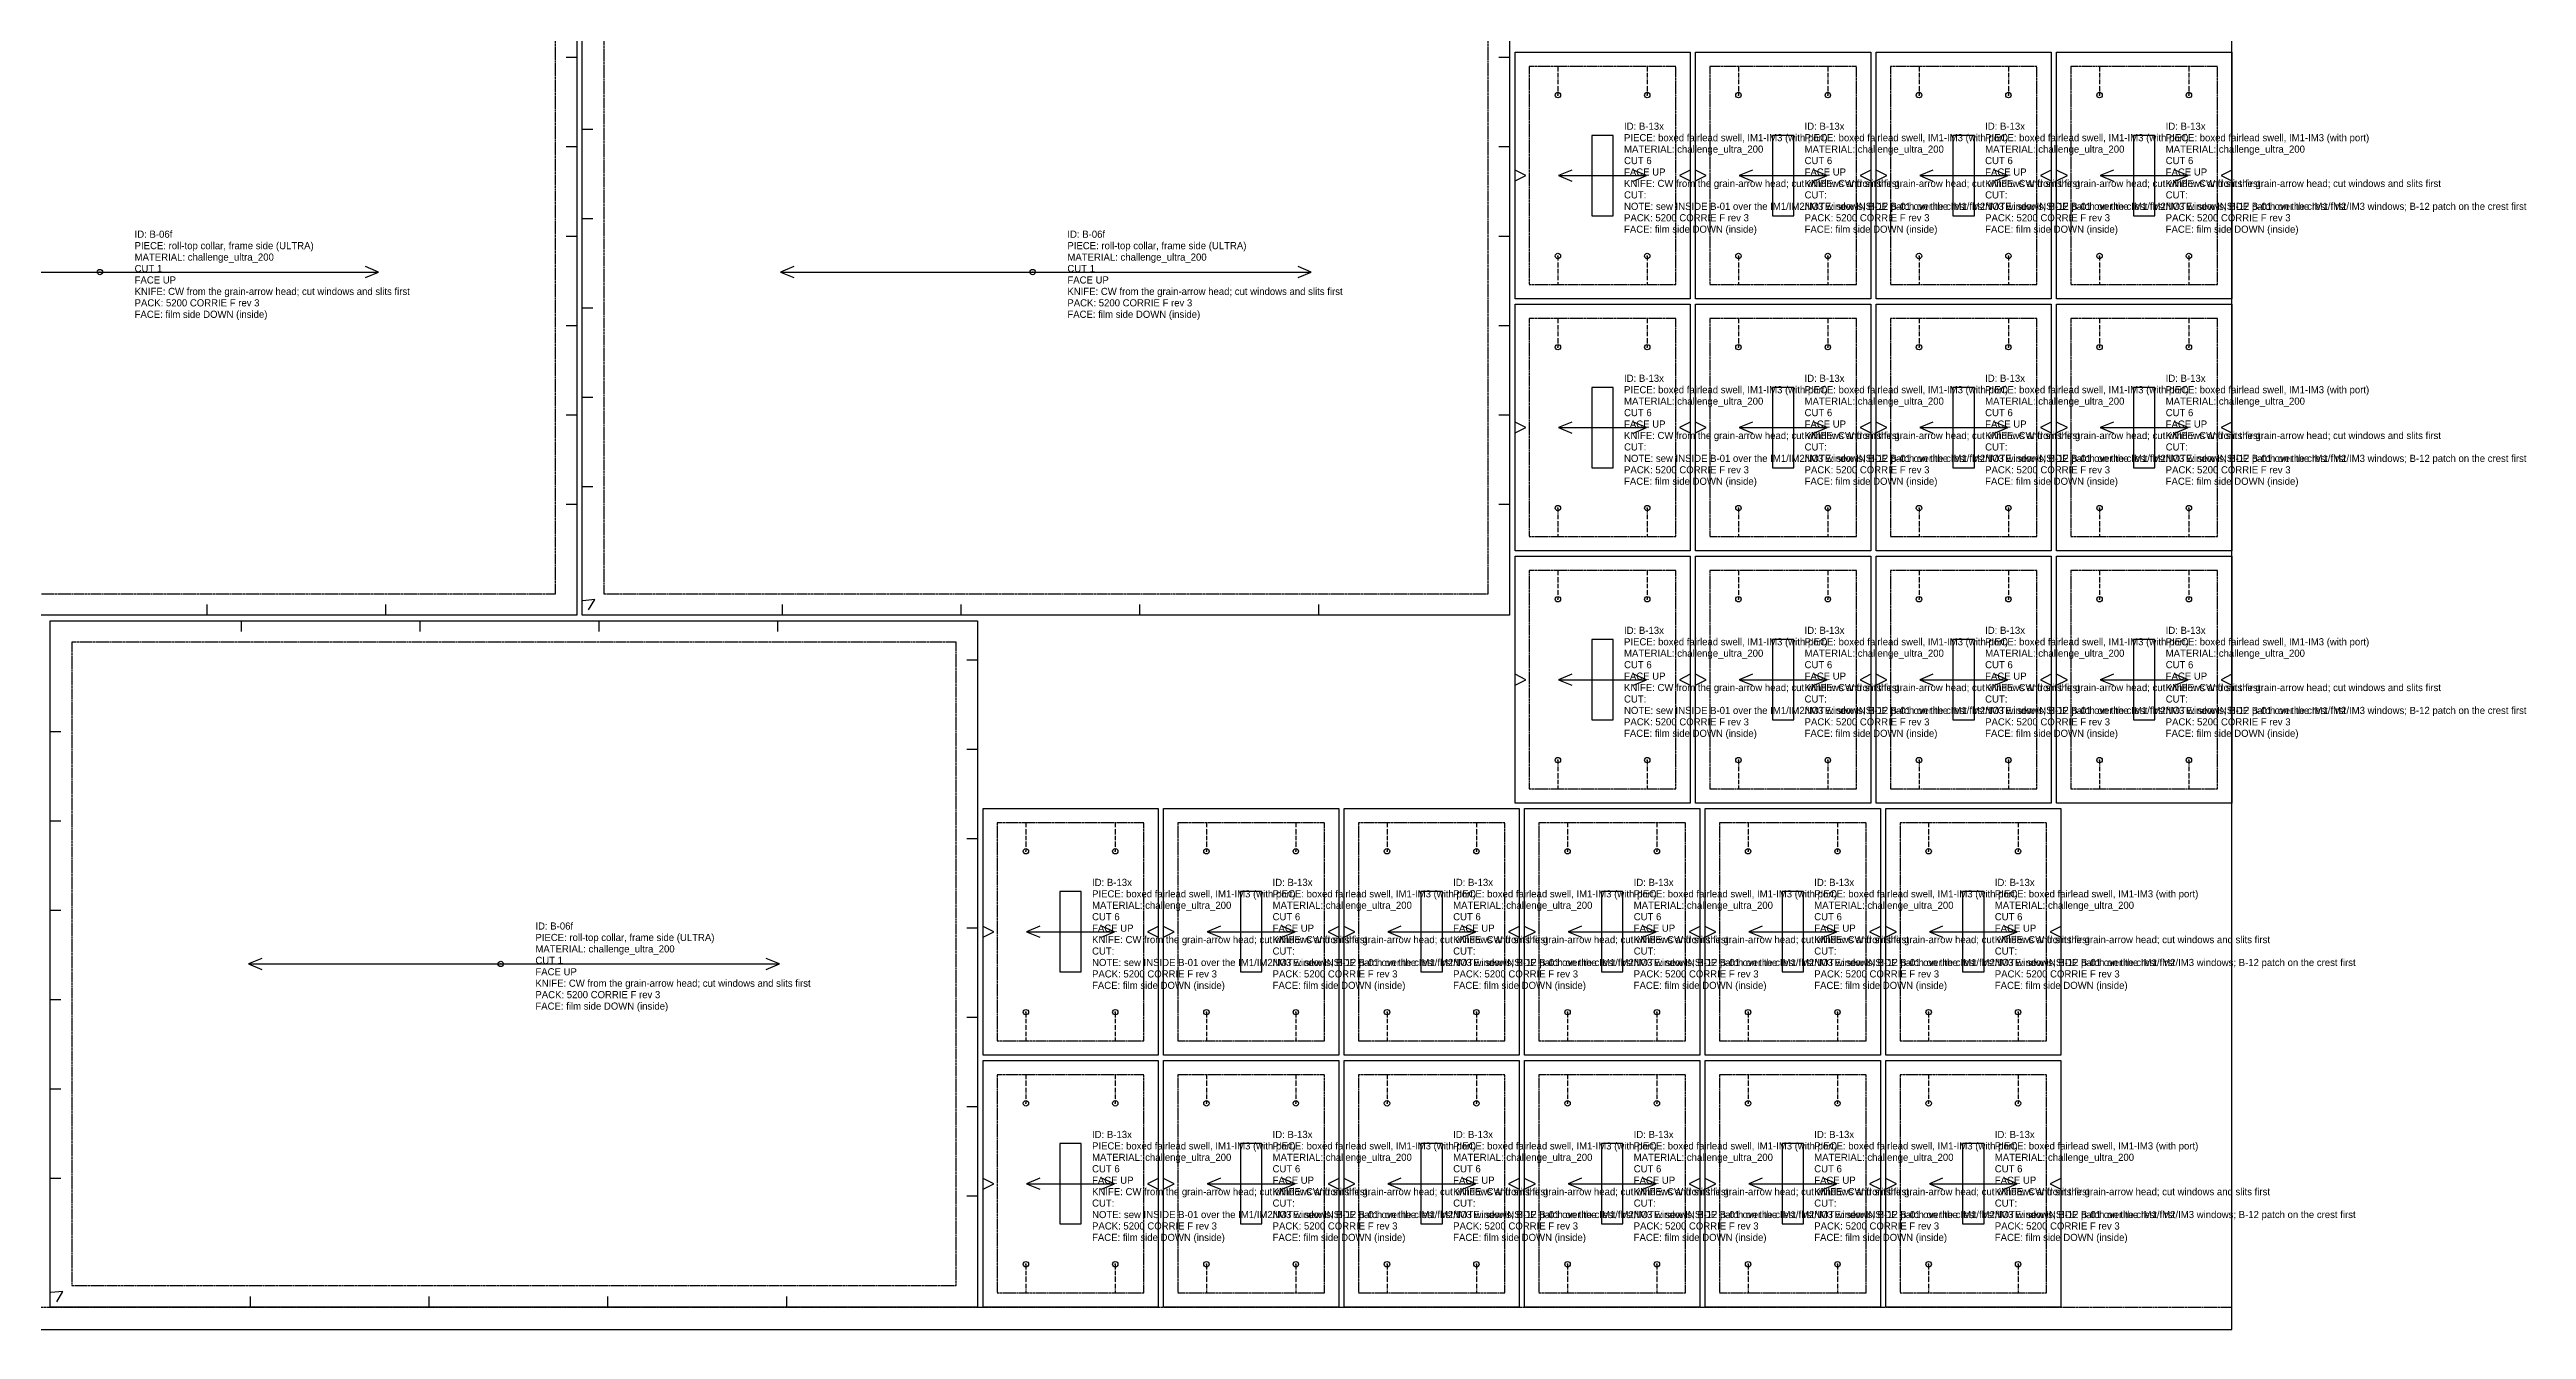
# Model space of a CAD drawing. Header units: millimetres. Extents: x 0 to 4891, y -22 to 1422.
# Drawn here: x 3505 to 4891, y 0 to 716 of the extents above; entities that cross this region are included whole.
import ezdxf

# ---------------------------------------------------------------- set-up
doc = ezdxf.new("R2010")
doc.units = ezdxf.units.MM
doc.linetypes.add('DASHDOT', pattern=[3.556, 2.54, -0.508, 0, -0.508])
doc.linetypes.add('DASHED', pattern=[1.524, 1.27, -0.254])
for name, color, linetype in [('CUT', 7, 'Continuous'), ('DRILL', 4, 'Continuous'), ('GRAIN', 5, 'Continuous'), ('INTERNAL', 6, 'Continuous'), ('NOTCH', 1, 'Continuous'), ('SEW', 3, 'Continuous'), ('TEXT', 2, 'Continuous')]:
    doc.layers.add(name, color=color, linetype=linetype)

msp = doc.modelspace()

# ---------------------------------------------------------------- linework, layer by layer
at = {"layer": 'CUT'}
for points in [[(3281.6, 783.5), (3800.4, 783.5), (3800.4, 399.5), (3281.6, 399.5)], [(3803.4, 783.5), (4322.2, 783.5), (4322.2, 399.5), (3803.4, 399.5)], [(4325.2, 714.5), (4423.2, 714.5), (4423.2, 576.5), (4325.2, 576.5)], [(4426.2, 714.5), (4524.2, 714.5), (4524.2, 576.5), (4426.2, 576.5)], [(4527.2, 714.5), (4625.2, 714.5), (4625.2, 576.5), (4527.2, 576.5)], [(4628.2, 714.5), (4726.2, 714.5), (4726.2, 576.5), (4628.2, 576.5)], [(4325.2, 573.5), (4423.2, 573.5), (4423.2, 435.5), (4325.2, 435.5)], [(4426.2, 573.5), (4524.2, 573.5), (4524.2, 435.5), (4426.2, 435.5)], [(4527.2, 573.5), (4625.2, 573.5), (4625.2, 435.5), (4527.2, 435.5)], [(4628.2, 573.5), (4726.2, 573.5), (4726.2, 435.5), (4628.2, 435.5)], [(4325.2, 432.5), (4423.2, 432.5), (4423.2, 294.5), (4325.2, 294.5)], [(4426.2, 432.5), (4524.2, 432.5), (4524.2, 294.5), (4426.2, 294.5)], [(4527.2, 432.5), (4625.2, 432.5), (4625.2, 294.5), (4527.2, 294.5)], [(4628.2, 432.5), (4726.2, 432.5), (4726.2, 294.5), (4628.2, 294.5)], [(3505.8, 396.5), (4024.6, 396.5), (4024.6, 12.5), (3505.8, 12.5)], [(4027.6, 291.5), (4125.6, 291.5), (4125.6, 153.5), (4027.6, 153.5)], [(4128.6, 291.5), (4226.6, 291.5), (4226.6, 153.5), (4128.6, 153.5)], [(4229.6, 291.5), (4327.6, 291.5), (4327.6, 153.5), (4229.6, 153.5)], [(4330.6, 291.5), (4428.6, 291.5), (4428.6, 153.5), (4330.6, 153.5)], [(4431.6, 291.5), (4529.6, 291.5), (4529.6, 153.5), (4431.6, 153.5)], [(4532.6, 291.5), (4630.6, 291.5), (4630.6, 153.5), (4532.6, 153.5)], [(4027.6, 150.5), (4125.6, 150.5), (4125.6, 12.5), (4027.6, 12.5)], [(4128.6, 150.5), (4226.6, 150.5), (4226.6, 12.5), (4128.6, 12.5)], [(4229.6, 150.5), (4327.6, 150.5), (4327.6, 12.5), (4229.6, 12.5)], [(4330.6, 150.5), (4428.6, 150.5), (4428.6, 12.5), (4330.6, 12.5)], [(4431.6, 150.5), (4529.6, 150.5), (4529.6, 12.5), (4431.6, 12.5)], [(4532.6, 150.5), (4630.6, 150.5), (4630.6, 12.5), (4532.6, 12.5)]]:
    msp.add_lwpolyline(points, close=True, dxfattribs=at)
at = {"layer": 'DRILL'}
for centre in [(4349.2, 690.5), (4399.2, 690.5), (4450.2, 690.5), (4500.2, 690.5), (4551.2, 690.5), (4601.2, 690.5), (4652.2, 690.5), (4702.2, 690.5), (4349.2, 600.5), (4399.2, 600.5), (4450.2, 600.5), (4500.2, 600.5), (4551.2, 600.5), (4601.2, 600.5), (4652.2, 600.5), (4702.2, 600.5), (3533.6, 591.5), (4055.4, 591.5), (4349.2, 549.5), (4399.2, 549.5), (4450.2, 549.5), (4500.2, 549.5), (4551.2, 549.5), (4601.2, 549.5), (4652.2, 549.5), (4702.2, 549.5), (4349.2, 459.5), (4399.2, 459.5), (4450.2, 459.5), (4500.2, 459.5), (4551.2, 459.5), (4601.2, 459.5), (4652.2, 459.5), (4702.2, 459.5), (4349.2, 408.5), (4399.2, 408.5), (4450.2, 408.5), (4500.2, 408.5), (4551.2, 408.5), (4601.2, 408.5), (4652.2, 408.5), (4702.2, 408.5), (4349.2, 318.5), (4399.2, 318.5), (4450.2, 318.5), (4500.2, 318.5), (4551.2, 318.5), (4601.2, 318.5), (4652.2, 318.5), (4702.2, 318.5), (4051.6, 267.5), (4101.6, 267.5), (4152.6, 267.5), (4202.6, 267.5), (4253.6, 267.5), (4303.6, 267.5), (4354.6, 267.5), (4404.6, 267.5), (4455.6, 267.5), (4505.6, 267.5), (4556.6, 267.5), (4606.6, 267.5), (3757.8, 204.5), (4051.6, 177.5), (4101.6, 177.5), (4152.6, 177.5), (4202.6, 177.5), (4253.6, 177.5), (4303.6, 177.5), (4354.6, 177.5), (4404.6, 177.5), (4455.6, 177.5), (4505.6, 177.5), (4556.6, 177.5), (4606.6, 177.5), (4051.6, 126.5), (4101.6, 126.5), (4152.6, 126.5), (4202.6, 126.5), (4253.6, 126.5), (4303.6, 126.5), (4354.6, 126.5), (4404.6, 126.5), (4455.6, 126.5), (4505.6, 126.5), (4556.6, 126.5), (4606.6, 126.5), (4051.6, 36.5), (4101.6, 36.5), (4152.6, 36.5), (4202.6, 36.5), (4253.6, 36.5), (4303.6, 36.5), (4354.6, 36.5), (4404.6, 36.5), (4455.6, 36.5), (4505.6, 36.5), (4556.6, 36.5), (4606.6, 36.5)]:
    msp.add_circle(centre, 1.5, dxfattribs=at)
for p in [(4349.2, 690.5), (4399.2, 690.5), (4450.2, 690.5), (4500.2, 690.5), (4551.2, 690.5), (4601.2, 690.5), (4652.2, 690.5), (4702.2, 690.5), (4349.2, 600.5), (4399.2, 600.5), (4450.2, 600.5), (4500.2, 600.5), (4551.2, 600.5), (4601.2, 600.5), (4652.2, 600.5), (4702.2, 600.5), (3533.6, 591.5), (4055.4, 591.5), (4349.2, 549.5), (4399.2, 549.5), (4450.2, 549.5), (4500.2, 549.5), (4551.2, 549.5), (4601.2, 549.5), (4652.2, 549.5), (4702.2, 549.5), (4349.2, 459.5), (4399.2, 459.5), (4450.2, 459.5), (4500.2, 459.5), (4551.2, 459.5), (4601.2, 459.5), (4652.2, 459.5), (4702.2, 459.5), (4349.2, 408.5), (4399.2, 408.5), (4450.2, 408.5), (4500.2, 408.5), (4551.2, 408.5), (4601.2, 408.5), (4652.2, 408.5), (4702.2, 408.5), (4349.2, 318.5), (4399.2, 318.5), (4450.2, 318.5), (4500.2, 318.5), (4551.2, 318.5), (4601.2, 318.5), (4652.2, 318.5), (4702.2, 318.5), (4051.6, 267.5), (4101.6, 267.5), (4152.6, 267.5), (4202.6, 267.5), (4253.6, 267.5), (4303.6, 267.5), (4354.6, 267.5), (4404.6, 267.5), (4455.6, 267.5), (4505.6, 267.5), (4556.6, 267.5), (4606.6, 267.5), (3757.8, 204.5), (4051.6, 177.5), (4101.6, 177.5), (4152.6, 177.5), (4202.6, 177.5), (4253.6, 177.5), (4303.6, 177.5), (4354.6, 177.5), (4404.6, 177.5), (4455.6, 177.5), (4505.6, 177.5), (4556.6, 177.5), (4606.6, 177.5), (4051.6, 126.5), (4101.6, 126.5), (4152.6, 126.5), (4202.6, 126.5), (4253.6, 126.5), (4303.6, 126.5), (4354.6, 126.5), (4404.6, 126.5), (4455.6, 126.5), (4505.6, 126.5), (4556.6, 126.5), (4606.6, 126.5), (4051.6, 36.5), (4101.6, 36.5), (4152.6, 36.5), (4202.6, 36.5), (4253.6, 36.5), (4303.6, 36.5), (4354.6, 36.5), (4404.6, 36.5), (4455.6, 36.5), (4505.6, 36.5), (4556.6, 36.5), (4606.6, 36.5)]:
    msp.add_point(p, dxfattribs=at)
at = {"layer": 'GRAIN'}
for points in [[(4357, 648.6), (4349.6, 645.5), (4357, 642.4)], [(4349.6, 645.5), (4398.8, 645.5)], [(4391.4, 642.4), (4398.8, 645.5), (4391.4, 648.6)], [(4458, 648.6), (4450.6, 645.5), (4458, 642.4)], [(4450.6, 645.5), (4499.8, 645.5)], [(4492.4, 642.4), (4499.8, 645.5), (4492.4, 648.6)], [(4559, 648.6), (4551.6, 645.5), (4559, 642.4)], [(4551.6, 645.5), (4600.8, 645.5)], [(4593.4, 642.4), (4600.8, 645.5), (4593.4, 648.6)], [(4660, 648.6), (4652.6, 645.5), (4660, 642.4)], [(4652.6, 645.5), (4701.8, 645.5)], [(4694.4, 642.4), (4701.8, 645.5), (4694.4, 648.6)], [(3392.6, 591.5), (3689.4, 591.5)], [(3682.1, 588.4), (3689.4, 591.5), (3682.1, 594.6)], [(3921.7, 594.6), (3914.4, 591.5), (3921.7, 588.4)], [(3914.4, 591.5), (4211.2, 591.5)], [(4203.9, 588.4), (4211.2, 591.5), (4203.9, 594.6)], [(4357, 507.6), (4349.6, 504.5), (4357, 501.4)], [(4349.6, 504.5), (4398.8, 504.5)], [(4391.4, 501.4), (4398.8, 504.5), (4391.4, 507.6)], [(4458, 507.6), (4450.6, 504.5), (4458, 501.4)], [(4450.6, 504.5), (4499.8, 504.5)], [(4492.4, 501.4), (4499.8, 504.5), (4492.4, 507.6)], [(4559, 507.6), (4551.6, 504.5), (4559, 501.4)], [(4551.6, 504.5), (4600.8, 504.5)], [(4593.4, 501.4), (4600.8, 504.5), (4593.4, 507.6)], [(4660, 507.6), (4652.6, 504.5), (4660, 501.4)], [(4652.6, 504.5), (4701.8, 504.5)], [(4694.4, 501.4), (4701.8, 504.5), (4694.4, 507.6)], [(4357, 366.6), (4349.6, 363.5), (4357, 360.4)], [(4349.6, 363.5), (4398.8, 363.5)], [(4391.4, 360.4), (4398.8, 363.5), (4391.4, 366.6)], [(4458, 366.6), (4450.6, 363.5), (4458, 360.4)], [(4450.6, 363.5), (4499.8, 363.5)], [(4492.4, 360.4), (4499.8, 363.5), (4492.4, 366.6)], [(4559, 366.6), (4551.6, 363.5), (4559, 360.4)], [(4551.6, 363.5), (4600.8, 363.5)], [(4593.4, 360.4), (4600.8, 363.5), (4593.4, 366.6)], [(4660, 366.6), (4652.6, 363.5), (4660, 360.4)], [(4652.6, 363.5), (4701.8, 363.5)], [(4694.4, 360.4), (4701.8, 363.5), (4694.4, 366.6)], [(4059.4, 225.6), (4052, 222.5), (4059.4, 219.4)], [(4052, 222.5), (4101.2, 222.5)], [(4093.8, 219.4), (4101.2, 222.5), (4093.8, 225.6)], [(4160.4, 225.6), (4153, 222.5), (4160.4, 219.4)], [(4153, 222.5), (4202.2, 222.5)], [(4194.8, 219.4), (4202.2, 222.5), (4194.8, 225.6)], [(4261.4, 225.6), (4254, 222.5), (4261.4, 219.4)], [(4254, 222.5), (4303.2, 222.5)], [(4295.8, 219.4), (4303.2, 222.5), (4295.8, 225.6)], [(4362.4, 225.6), (4355, 222.5), (4362.4, 219.4)], [(4355, 222.5), (4404.2, 222.5)], [(4396.8, 219.4), (4404.2, 222.5), (4396.8, 225.6)], [(4463.4, 225.6), (4456, 222.5), (4463.4, 219.4)], [(4456, 222.5), (4505.2, 222.5)], [(4497.8, 219.4), (4505.2, 222.5), (4497.8, 225.6)], [(4564.4, 225.6), (4557, 222.5), (4564.4, 219.4)], [(4557, 222.5), (4606.2, 222.5)], [(4598.8, 219.4), (4606.2, 222.5), (4598.8, 225.6)], [(3624.1, 207.6), (3616.8, 204.5), (3624.1, 201.4)], [(3616.8, 204.5), (3913.7, 204.5)], [(3906.3, 201.4), (3913.7, 204.5), (3906.3, 207.6)], [(4059.4, 84.6), (4052, 81.5), (4059.4, 78.4)], [(4093.8, 78.4), (4101.2, 81.5), (4093.8, 84.6)], [(4160.4, 84.6), (4153, 81.5), (4160.4, 78.4)], [(4194.8, 78.4), (4202.2, 81.5), (4194.8, 84.6)], [(4261.4, 84.6), (4254, 81.5), (4261.4, 78.4)], [(4295.8, 78.4), (4303.2, 81.5), (4295.8, 84.6)], [(4362.4, 84.6), (4355, 81.5), (4362.4, 78.4)], [(4396.8, 78.4), (4404.2, 81.5), (4396.8, 84.6)], [(4463.4, 84.6), (4456, 81.5), (4463.4, 78.4)], [(4497.8, 78.4), (4505.2, 81.5), (4497.8, 84.6)], [(4564.4, 84.6), (4557, 81.5), (4564.4, 78.4)], [(4598.8, 78.4), (4606.2, 81.5), (4598.8, 84.6)], [(4052, 81.5), (4101.2, 81.5)], [(4153, 81.5), (4202.2, 81.5)], [(4254, 81.5), (4303.2, 81.5)], [(4355, 81.5), (4404.2, 81.5)], [(4456, 81.5), (4505.2, 81.5)], [(4557, 81.5), (4606.2, 81.5)]]:
    msp.add_lwpolyline(points, dxfattribs=at)
at = {"layer": 'INTERNAL', "linetype": 'DASHDOT'}
for points in [[(4349.2, 706.5), (4349.2, 690.5)], [(4399.2, 706.5), (4399.2, 690.5)], [(4450.2, 706.5), (4450.2, 690.5)], [(4500.2, 706.5), (4500.2, 690.5)], [(4551.2, 706.5), (4551.2, 690.5)], [(4601.2, 706.5), (4601.2, 690.5)], [(4652.2, 706.5), (4652.2, 690.5)], [(4702.2, 706.5), (4702.2, 690.5)], [(4349.2, 600.5), (4349.2, 584.5)], [(4399.2, 600.5), (4399.2, 584.5)], [(4450.2, 600.5), (4450.2, 584.5)], [(4500.2, 600.5), (4500.2, 584.5)], [(4551.2, 600.5), (4551.2, 584.5)], [(4601.2, 600.5), (4601.2, 584.5)], [(4652.2, 600.5), (4652.2, 584.5)], [(4702.2, 600.5), (4702.2, 584.5)], [(4349.2, 565.5), (4349.2, 549.5)], [(4399.2, 565.5), (4399.2, 549.5)], [(4450.2, 565.5), (4450.2, 549.5)], [(4500.2, 565.5), (4500.2, 549.5)], [(4551.2, 565.5), (4551.2, 549.5)], [(4601.2, 565.5), (4601.2, 549.5)], [(4652.2, 565.5), (4652.2, 549.5)], [(4702.2, 565.5), (4702.2, 549.5)], [(4349.2, 459.5), (4349.2, 443.5)], [(4399.2, 459.5), (4399.2, 443.5)], [(4450.2, 459.5), (4450.2, 443.5)], [(4500.2, 459.5), (4500.2, 443.5)], [(4551.2, 459.5), (4551.2, 443.5)], [(4601.2, 459.5), (4601.2, 443.5)], [(4652.2, 459.5), (4652.2, 443.5)], [(4702.2, 459.5), (4702.2, 443.5)], [(4349.2, 424.5), (4349.2, 408.5)], [(4399.2, 424.5), (4399.2, 408.5)], [(4450.2, 424.5), (4450.2, 408.5)], [(4500.2, 424.5), (4500.2, 408.5)], [(4551.2, 424.5), (4551.2, 408.5)], [(4601.2, 424.5), (4601.2, 408.5)], [(4652.2, 424.5), (4652.2, 408.5)], [(4702.2, 424.5), (4702.2, 408.5)], [(4349.2, 318.5), (4349.2, 302.5)], [(4399.2, 318.5), (4399.2, 302.5)], [(4450.2, 318.5), (4450.2, 302.5)], [(4500.2, 318.5), (4500.2, 302.5)], [(4551.2, 318.5), (4551.2, 302.5)], [(4601.2, 318.5), (4601.2, 302.5)], [(4652.2, 318.5), (4652.2, 302.5)], [(4702.2, 318.5), (4702.2, 302.5)], [(4051.6, 283.5), (4051.6, 267.5)], [(4101.6, 283.5), (4101.6, 267.5)], [(4152.6, 283.5), (4152.6, 267.5)], [(4202.6, 283.5), (4202.6, 267.5)], [(4253.6, 283.5), (4253.6, 267.5)], [(4303.6, 283.5), (4303.6, 267.5)], [(4354.6, 283.5), (4354.6, 267.5)], [(4404.6, 283.5), (4404.6, 267.5)], [(4455.6, 283.5), (4455.6, 267.5)], [(4505.6, 283.5), (4505.6, 267.5)], [(4556.6, 283.5), (4556.6, 267.5)], [(4606.6, 283.5), (4606.6, 267.5)], [(4051.6, 177.5), (4051.6, 161.5)], [(4101.6, 177.5), (4101.6, 161.5)], [(4152.6, 177.5), (4152.6, 161.5)], [(4202.6, 177.5), (4202.6, 161.5)], [(4253.6, 177.5), (4253.6, 161.5)], [(4303.6, 177.5), (4303.6, 161.5)], [(4354.6, 177.5), (4354.6, 161.5)], [(4404.6, 177.5), (4404.6, 161.5)], [(4455.6, 177.5), (4455.6, 161.5)], [(4505.6, 177.5), (4505.6, 161.5)], [(4556.6, 177.5), (4556.6, 161.5)], [(4606.6, 177.5), (4606.6, 161.5)], [(4051.6, 142.5), (4051.6, 126.5)], [(4101.6, 142.5), (4101.6, 126.5)], [(4152.6, 142.5), (4152.6, 126.5)], [(4202.6, 142.5), (4202.6, 126.5)], [(4253.6, 142.5), (4253.6, 126.5)], [(4303.6, 142.5), (4303.6, 126.5)], [(4354.6, 142.5), (4354.6, 126.5)], [(4404.6, 142.5), (4404.6, 126.5)], [(4455.6, 142.5), (4455.6, 126.5)], [(4505.6, 142.5), (4505.6, 126.5)], [(4556.6, 142.5), (4556.6, 126.5)], [(4606.6, 142.5), (4606.6, 126.5)], [(4051.6, 36.5), (4051.6, 20.5)], [(4101.6, 36.5), (4101.6, 20.5)], [(4152.6, 36.5), (4152.6, 20.5)], [(4202.6, 36.5), (4202.6, 20.5)], [(4253.6, 36.5), (4253.6, 20.5)], [(4303.6, 36.5), (4303.6, 20.5)], [(4354.6, 36.5), (4354.6, 20.5)], [(4404.6, 36.5), (4404.6, 20.5)], [(4455.6, 36.5), (4455.6, 20.5)], [(4505.6, 36.5), (4505.6, 20.5)], [(4556.6, 36.5), (4556.6, 20.5)], [(4606.6, 36.5), (4606.6, 20.5)]]:
    msp.add_lwpolyline(points, dxfattribs=at)
at = {"layer": 'INTERNAL', "linetype": 'CONTINUOUS'}
for points in [[(4368.2, 668), (4368.2, 623), (4380.2, 623), (4380.2, 668)], [(4469.2, 668), (4469.2, 623), (4481.2, 623), (4481.2, 668)], [(4570.2, 668), (4570.2, 623), (4582.2, 623), (4582.2, 668)], [(4671.2, 668), (4671.2, 623), (4683.2, 623), (4683.2, 668)], [(4368.2, 527), (4368.2, 482), (4380.2, 482), (4380.2, 527)], [(4469.2, 527), (4469.2, 482), (4481.2, 482), (4481.2, 527)], [(4570.2, 527), (4570.2, 482), (4582.2, 482), (4582.2, 527)], [(4671.2, 527), (4671.2, 482), (4683.2, 482), (4683.2, 527)], [(4368.2, 386), (4368.2, 341), (4380.2, 341), (4380.2, 386)], [(4469.2, 386), (4469.2, 341), (4481.2, 341), (4481.2, 386)], [(4570.2, 386), (4570.2, 341), (4582.2, 341), (4582.2, 386)], [(4671.2, 386), (4671.2, 341), (4683.2, 341), (4683.2, 386)], [(4070.6, 245), (4070.6, 200), (4082.6, 200), (4082.6, 245)], [(4171.6, 245), (4171.6, 200), (4183.6, 200), (4183.6, 245)], [(4272.6, 245), (4272.6, 200), (4284.6, 200), (4284.6, 245)], [(4373.6, 245), (4373.6, 200), (4385.6, 200), (4385.6, 245)], [(4474.6, 245), (4474.6, 200), (4486.6, 200), (4486.6, 245)], [(4575.6, 245), (4575.6, 200), (4587.6, 200), (4587.6, 245)], [(4070.6, 104), (4070.6, 59), (4082.6, 59), (4082.6, 104)], [(4171.6, 104), (4171.6, 59), (4183.6, 59), (4183.6, 104)], [(4272.6, 104), (4272.6, 59), (4284.6, 59), (4284.6, 104)], [(4373.6, 104), (4373.6, 59), (4385.6, 59), (4385.6, 104)], [(4474.6, 104), (4474.6, 59), (4486.6, 59), (4486.6, 104)], [(4575.6, 104), (4575.6, 59), (4587.6, 59), (4587.6, 104)]]:
    msp.add_lwpolyline(points, close=True, dxfattribs=at)
at = {"layer": 'NOTCH'}
for points in [[(3800.4, 711.5), (3794.4, 711.5)], [(4322.2, 711.5), (4316.2, 711.5)], [(3803.4, 671.5), (3809.4, 671.5)], [(3800.4, 661.5), (3794.4, 661.5)], [(4322.2, 661.5), (4316.2, 661.5)], [(4325.2, 642.5), (4331.2, 645.5), (4325.2, 648.5)], [(4423.2, 648.5), (4417.2, 645.5), (4423.2, 642.5)], [(4426.2, 642.5), (4432.2, 645.5), (4426.2, 648.5)], [(4524.2, 648.5), (4518.2, 645.5), (4524.2, 642.5)], [(4527.2, 642.5), (4533.2, 645.5), (4527.2, 648.5)], [(4625.2, 648.5), (4619.2, 645.5), (4625.2, 642.5)], [(4628.2, 642.5), (4634.2, 645.5), (4628.2, 648.5)], [(4726.2, 648.5), (4720.2, 645.5), (4726.2, 642.5)], [(3800.4, 611.5), (3794.4, 611.5)], [(3803.4, 621.5), (3809.4, 621.5)], [(4322.2, 611.5), (4316.2, 611.5)], [(3803.4, 571.6), (3809.4, 571.6)], [(3800.4, 561.5), (3794.4, 561.5)], [(4322.2, 561.5), (4316.2, 561.5)], [(3803.4, 521.6), (3809.4, 521.6)], [(3800.4, 511.5), (3794.4, 511.5)], [(4322.2, 511.5), (4316.2, 511.5)], [(4325.2, 501.5), (4331.2, 504.5), (4325.2, 507.5)], [(4423.2, 507.5), (4417.2, 504.5), (4423.2, 501.5)], [(4426.2, 501.5), (4432.2, 504.5), (4426.2, 507.5)], [(4524.2, 507.5), (4518.2, 504.5), (4524.2, 501.5)], [(4527.2, 501.5), (4533.2, 504.5), (4527.2, 507.5)], [(4625.2, 507.5), (4619.2, 504.5), (4625.2, 501.5)], [(4628.2, 501.5), (4634.2, 504.5), (4628.2, 507.5)], [(4726.2, 507.5), (4720.2, 504.5), (4726.2, 501.5)], [(3803.4, 471.6), (3809.4, 471.6)], [(3800.4, 461.5), (3794.4, 461.5)], [(4322.2, 461.5), (4316.2, 461.5)], [(3593.6, 399.5), (3593.6, 405.5)], [(3693.6, 399.5), (3693.6, 405.5)], [(3807, 402.5), (3810.4, 408.3), (3803.7, 407.6)], [(3915.4, 399.5), (3915.4, 405.5)], [(4015.4, 399.5), (4015.4, 405.5)], [(4115.4, 399.5), (4115.4, 405.5)], [(4215.4, 399.5), (4215.4, 405.5)], [(3612.6, 396.5), (3612.6, 390.5)], [(3712.6, 396.5), (3712.6, 390.5)], [(3812.6, 396.5), (3812.6, 390.5)], [(3912.6, 396.5), (3912.6, 390.5)], [(4024.6, 374.5), (4018.6, 374.5)], [(4325.2, 360.5), (4331.2, 363.5), (4325.2, 366.5)], [(4423.2, 366.5), (4417.2, 363.5), (4423.2, 360.5)], [(4426.2, 360.5), (4432.2, 363.5), (4426.2, 366.5)], [(4524.2, 366.5), (4518.2, 363.5), (4524.2, 360.5)], [(4527.2, 360.5), (4533.2, 363.5), (4527.2, 366.5)], [(4625.2, 366.5), (4619.2, 363.5), (4625.2, 360.5)], [(4628.2, 360.5), (4634.2, 363.5), (4628.2, 366.5)], [(4726.2, 366.5), (4720.2, 363.5), (4726.2, 360.5)], [(3505.8, 334.5), (3511.8, 334.5)], [(4024.6, 324.5), (4018.6, 324.5)], [(3505.8, 284.5), (3511.8, 284.5)], [(4024.6, 274.5), (4018.6, 274.5)], [(3505.8, 234.5), (3511.8, 234.5)], [(4024.6, 224.5), (4018.6, 224.5)], [(4027.6, 219.5), (4033.6, 222.5), (4027.6, 225.5)], [(4125.6, 225.5), (4119.6, 222.5), (4125.6, 219.5)], [(4128.6, 219.5), (4134.6, 222.5), (4128.6, 225.5)], [(4226.6, 225.5), (4220.6, 222.5), (4226.6, 219.5)], [(4229.6, 219.5), (4235.6, 222.5), (4229.6, 225.5)], [(4327.6, 225.5), (4321.6, 222.5), (4327.6, 219.5)], [(4330.6, 219.5), (4336.6, 222.5), (4330.6, 225.5)], [(4428.6, 225.5), (4422.6, 222.5), (4428.6, 219.5)], [(4431.6, 219.5), (4437.6, 222.5), (4431.6, 225.5)], [(4529.6, 225.5), (4523.6, 222.5), (4529.6, 219.5)], [(4532.6, 219.5), (4538.6, 222.5), (4532.6, 225.5)], [(4630.6, 225.5), (4624.6, 222.5), (4630.6, 219.5)], [(3505.8, 184.6), (3511.8, 184.6)], [(4024.6, 174.5), (4018.6, 174.5)], [(3505.8, 134.6), (3511.8, 134.6)], [(4024.6, 124.5), (4018.6, 124.5)], [(3505.8, 84.6), (3511.8, 84.6)], [(4027.6, 78.5), (4033.6, 81.5), (4027.6, 84.5)], [(4125.6, 84.5), (4119.6, 81.5), (4125.6, 78.5)], [(4128.6, 78.5), (4134.6, 81.5), (4128.6, 84.5)], [(4226.6, 84.5), (4220.6, 81.5), (4226.6, 78.5)], [(4229.6, 78.5), (4235.6, 81.5), (4229.6, 84.5)], [(4327.6, 84.5), (4321.6, 81.5), (4327.6, 78.5)], [(4330.6, 78.5), (4336.6, 81.5), (4330.6, 84.5)], [(4428.6, 84.5), (4422.6, 81.5), (4428.6, 78.5)], [(4431.6, 78.5), (4437.6, 81.5), (4431.6, 84.5)], [(4529.6, 84.5), (4523.6, 81.5), (4529.6, 78.5)], [(4532.6, 78.5), (4538.6, 81.5), (4532.6, 84.5)], [(4630.6, 84.5), (4624.6, 81.5), (4630.6, 78.5)], [(4024.6, 74.5), (4018.6, 74.5)], [(3509.4, 15.5), (3512.8, 21.3), (3506.1, 20.6)], [(3617.8, 12.5), (3617.8, 18.5)], [(3717.8, 12.5), (3717.8, 18.5)], [(3817.8, 12.5), (3817.8, 18.5)], [(3917.8, 12.5), (3917.8, 18.5)]]:
    msp.add_lwpolyline(points, dxfattribs=at)
at = {"layer": 'SEW', "linetype": 'DASHED'}
for points in [[(3293.6, 771.5), (3293.6, 411.5), (3788.4, 411.5), (3788.4, 771.5)], [(3815.4, 771.5), (3815.4, 411.5), (4310.2, 411.5), (4310.2, 771.5)], [(4333.2, 706.5), (4333.2, 584.5), (4415.2, 584.5), (4415.2, 706.5)], [(4434.2, 706.5), (4434.2, 584.5), (4516.2, 584.5), (4516.2, 706.5)], [(4535.2, 706.5), (4535.2, 584.5), (4617.2, 584.5), (4617.2, 706.5)], [(4636.2, 706.5), (4636.2, 584.5), (4718.2, 584.5), (4718.2, 706.5)], [(4333.2, 565.5), (4333.2, 443.5), (4415.2, 443.5), (4415.2, 565.5)], [(4434.2, 565.5), (4434.2, 443.5), (4516.2, 443.5), (4516.2, 565.5)], [(4535.2, 565.5), (4535.2, 443.5), (4617.2, 443.5), (4617.2, 565.5)], [(4636.2, 565.5), (4636.2, 443.5), (4718.2, 443.5), (4718.2, 565.5)], [(4333.2, 424.5), (4333.2, 302.5), (4415.2, 302.5), (4415.2, 424.5)], [(4434.2, 424.5), (4434.2, 302.5), (4516.2, 302.5), (4516.2, 424.5)], [(4535.2, 424.5), (4535.2, 302.5), (4617.2, 302.5), (4617.2, 424.5)], [(4636.2, 424.5), (4636.2, 302.5), (4718.2, 302.5), (4718.2, 424.5)], [(3517.8, 384.5), (3517.8, 24.5), (4012.6, 24.5), (4012.6, 384.5)], [(4035.6, 283.5), (4035.6, 161.5), (4117.6, 161.5), (4117.6, 283.5)], [(4136.6, 283.5), (4136.6, 161.5), (4218.6, 161.5), (4218.6, 283.5)], [(4237.6, 283.5), (4237.6, 161.5), (4319.6, 161.5), (4319.6, 283.5)], [(4338.6, 283.5), (4338.6, 161.5), (4420.6, 161.5), (4420.6, 283.5)], [(4439.6, 283.5), (4439.6, 161.5), (4521.6, 161.5), (4521.6, 283.5)], [(4540.6, 283.5), (4540.6, 161.5), (4622.6, 161.5), (4622.6, 283.5)], [(4035.6, 142.5), (4035.6, 20.5), (4117.6, 20.5), (4117.6, 142.5)], [(4136.6, 142.5), (4136.6, 20.5), (4218.6, 20.5), (4218.6, 142.5)], [(4237.6, 142.5), (4237.6, 20.5), (4319.6, 20.5), (4319.6, 142.5)], [(4338.6, 142.5), (4338.6, 20.5), (4420.6, 20.5), (4420.6, 142.5)], [(4439.6, 142.5), (4439.6, 20.5), (4521.6, 20.5), (4521.6, 142.5)], [(4540.6, 142.5), (4540.6, 20.5), (4622.6, 20.5), (4622.6, 142.5)]]:
    msp.add_lwpolyline(points, close=True, dxfattribs=at)
at = {"layer": 'TEXT', "linetype": 'DASHED'}
msp.add_line((0, 12.5), (4726.2, 12.5), dxfattribs=at)
at = {"layer": 'TEXT'}
msp.add_lwpolyline([(0, 0), (4726.2, 0), (4726.2, 1422), (0, 1422)], close=True, dxfattribs=at)

# ---------------------------------------------------------------- texts
for s, p in [('PIECE: boxed fairlead swell, IM1-IM3 (with port)', (4386.2, 664.7)), ('ID: B-13x', (4386.2, 671.1)), ('PIECE: boxed fairlead swell, IM1-IM3 (with port)', (4487.2, 664.7)), ('ID: B-13x', (4487.2, 671.1)), ('PIECE: boxed fairlead swell, IM1-IM3 (with port)', (4588.2, 664.7)), ('ID: B-13x', (4588.2, 671.1)), ('PIECE: boxed fairlead swell, IM1-IM3 (with port)', (4689.2, 664.7)), ('ID: B-13x', (4689.2, 671.1)), ('CUT 6', (4386.2, 651.9)), ('MATERIAL: challenge_ultra_200', (4386.2, 658.3)), ('CUT 6', (4487.2, 651.9)), ('MATERIAL: challenge_ultra_200', (4487.2, 658.3)), ('CUT 6', (4588.2, 651.9)), ('MATERIAL: challenge_ultra_200', (4588.2, 658.3)), ('CUT 6', (4689.2, 651.9)), ('MATERIAL: challenge_ultra_200', (4689.2, 658.3)), ('FACE UP', (4386.2, 645.5)), ('KNIFE: CW from the grain-arrow head; cut windows and slits first', (4386.2, 639.1)), ('FACE UP', (4487.2, 645.5)), ('KNIFE: CW from the grain-arrow head; cut windows and slits first', (4487.2, 639.1)), ('FACE UP', (4588.2, 645.5)), ('KNIFE: CW from the grain-arrow head; cut windows and slits first', (4588.2, 639.1)), ('FACE UP', (4689.2, 645.5)), ('KNIFE: CW from the grain-arrow head; cut windows and slits first', (4689.2, 639.1)), ('CUT: ', (4386.2, 632.7)), ('NOTE: sew INSIDE B-01 over the IM1/IM2/IM3 windows; B-12 patch on the crest first', (4386.2, 626.3)), ('PACK: 5200 CORRIE F rev 3', (4386.2, 619.9)), ('CUT: ', (4487.2, 632.7)), ('NOTE: sew INSIDE B-01 over the IM1/IM2/IM3 windows; B-12 patch on the crest first', (4487.2, 626.3)), ('PACK: 5200 CORRIE F rev 3', (4487.2, 619.9)), ('CUT: ', (4588.2, 632.7)), ('NOTE: sew INSIDE B-01 over the IM1/IM2/IM3 windows; B-12 patch on the crest first', (4588.2, 626.3)), ('PACK: 5200 CORRIE F rev 3', (4588.2, 619.9)), ('CUT: ', (4689.2, 632.7)), ('NOTE: sew INSIDE B-01 over the IM1/IM2/IM3 windows; B-12 patch on the crest first', (4689.2, 626.3)), ('PACK: 5200 CORRIE F rev 3', (4689.2, 619.9)), ('ID: B-06f', (3553, 610.7)), ('ID: B-06f', (4074.8, 610.7)), ('FACE: film side DOWN (inside)', (4386.2, 613.5)), ('FACE: film side DOWN (inside)', (4487.2, 613.5)), ('FACE: film side DOWN (inside)', (4588.2, 613.5)), ('FACE: film side DOWN (inside)', (4689.2, 613.5)), ('PIECE: roll-top collar, frame side (ULTRA)', (3553, 604.3)), ('MATERIAL: challenge_ultra_200', (3553, 597.9)), ('PIECE: roll-top collar, frame side (ULTRA)', (4074.8, 604.3)), ('MATERIAL: challenge_ultra_200', (4074.8, 597.9)), ('CUT 1', (3553, 591.5)), ('FACE UP', (3553, 585.1)), ('KNIFE: CW from the grain-arrow head; cut windows and slits first', (3553, 578.7)), ('CUT 1', (4074.8, 591.5)), ('FACE UP', (4074.8, 585.1)), ('KNIFE: CW from the grain-arrow head; cut windows and slits first', (4074.8, 578.7)), ('PACK: 5200 CORRIE F rev 3', (3553, 572.3)), ('FACE: film side DOWN (inside)', (3553, 565.9)), ('PACK: 5200 CORRIE F rev 3', (4074.8, 572.3)), ('FACE: film side DOWN (inside)', (4074.8, 565.9)), ('PIECE: boxed fairlead swell, IM1-IM3 (with port)', (4386.2, 523.7)), ('ID: B-13x', (4386.2, 530.1)), ('PIECE: boxed fairlead swell, IM1-IM3 (with port)', (4487.2, 523.7)), ('ID: B-13x', (4487.2, 530.1)), ('PIECE: boxed fairlead swell, IM1-IM3 (with port)', (4588.2, 523.7)), ('ID: B-13x', (4588.2, 530.1)), ('PIECE: boxed fairlead swell, IM1-IM3 (with port)', (4689.2, 523.7)), ('ID: B-13x', (4689.2, 530.1)), ('CUT 6', (4386.2, 510.9)), ('MATERIAL: challenge_ultra_200', (4386.2, 517.3)), ('CUT 6', (4487.2, 510.9)), ('MATERIAL: challenge_ultra_200', (4487.2, 517.3)), ('CUT 6', (4588.2, 510.9)), ('MATERIAL: challenge_ultra_200', (4588.2, 517.3)), ('CUT 6', (4689.2, 510.9)), ('MATERIAL: challenge_ultra_200', (4689.2, 517.3)), ('FACE UP', (4386.2, 504.5)), ('KNIFE: CW from the grain-arrow head; cut windows and slits first', (4386.2, 498.1)), ('FACE UP', (4487.2, 504.5)), ('KNIFE: CW from the grain-arrow head; cut windows and slits first', (4487.2, 498.1)), ('FACE UP', (4588.2, 504.5)), ('KNIFE: CW from the grain-arrow head; cut windows and slits first', (4588.2, 498.1)), ('FACE UP', (4689.2, 504.5)), ('KNIFE: CW from the grain-arrow head; cut windows and slits first', (4689.2, 498.1)), ('CUT: ', (4386.2, 491.7)), ('NOTE: sew INSIDE B-01 over the IM1/IM2/IM3 windows; B-12 patch on the crest first', (4386.2, 485.3)), ('CUT: ', (4487.2, 491.7)), ('NOTE: sew INSIDE B-01 over the IM1/IM2/IM3 windows; B-12 patch on the crest first', (4487.2, 485.3)), ('CUT: ', (4588.2, 491.7)), ('NOTE: sew INSIDE B-01 over the IM1/IM2/IM3 windows; B-12 patch on the crest first', (4588.2, 485.3)), ('CUT: ', (4689.2, 491.7)), ('NOTE: sew INSIDE B-01 over the IM1/IM2/IM3 windows; B-12 patch on the crest first', (4689.2, 485.3)), ('PACK: 5200 CORRIE F rev 3', (4386.2, 478.9)), ('FACE: film side DOWN (inside)', (4386.2, 472.5)), ('PACK: 5200 CORRIE F rev 3', (4487.2, 478.9)), ('FACE: film side DOWN (inside)', (4487.2, 472.5)), ('PACK: 5200 CORRIE F rev 3', (4588.2, 478.9)), ('FACE: film side DOWN (inside)', (4588.2, 472.5)), ('PACK: 5200 CORRIE F rev 3', (4689.2, 478.9)), ('FACE: film side DOWN (inside)', (4689.2, 472.5)), ('ID: B-13x', (4386.2, 389.1)), ('ID: B-13x', (4487.2, 389.1)), ('ID: B-13x', (4588.2, 389.1)), ('ID: B-13x', (4689.2, 389.1)), ('PIECE: boxed fairlead swell, IM1-IM3 (with port)', (4386.2, 382.7)), ('MATERIAL: challenge_ultra_200', (4386.2, 376.3)), ('PIECE: boxed fairlead swell, IM1-IM3 (with port)', (4487.2, 382.7)), ('MATERIAL: challenge_ultra_200', (4487.2, 376.3)), ('PIECE: boxed fairlead swell, IM1-IM3 (with port)', (4588.2, 382.7)), ('MATERIAL: challenge_ultra_200', (4588.2, 376.3)), ('PIECE: boxed fairlead swell, IM1-IM3 (with port)', (4689.2, 382.7)), ('MATERIAL: challenge_ultra_200', (4689.2, 376.3)), ('CUT 6', (4386.2, 369.9)), ('FACE UP', (4386.2, 363.5)), ('KNIFE: CW from the grain-arrow head; cut windows and slits first', (4386.2, 357.1)), ('CUT 6', (4487.2, 369.9)), ('FACE UP', (4487.2, 363.5)), ('KNIFE: CW from the grain-arrow head; cut windows and slits first', (4487.2, 357.1)), ('CUT 6', (4588.2, 369.9)), ('FACE UP', (4588.2, 363.5)), ('KNIFE: CW from the grain-arrow head; cut windows and slits first', (4588.2, 357.1)), ('CUT 6', (4689.2, 369.9)), ('FACE UP', (4689.2, 363.5)), ('KNIFE: CW from the grain-arrow head; cut windows and slits first', (4689.2, 357.1)), ('CUT: ', (4386.2, 350.7)), ('NOTE: sew INSIDE B-01 over the IM1/IM2/IM3 windows; B-12 patch on the crest first', (4386.2, 344.3)), ('CUT: ', (4487.2, 350.7)), ('NOTE: sew INSIDE B-01 over the IM1/IM2/IM3 windows; B-12 patch on the crest first', (4487.2, 344.3)), ('CUT: ', (4588.2, 350.7)), ('NOTE: sew INSIDE B-01 over the IM1/IM2/IM3 windows; B-12 patch on the crest first', (4588.2, 344.3)), ('CUT: ', (4689.2, 350.7)), ('NOTE: sew INSIDE B-01 over the IM1/IM2/IM3 windows; B-12 patch on the crest first', (4689.2, 344.3)), ('PACK: 5200 CORRIE F rev 3', (4386.2, 337.9)), ('FACE: film side DOWN (inside)', (4386.2, 331.5)), ('PACK: 5200 CORRIE F rev 3', (4487.2, 337.9)), ('FACE: film side DOWN (inside)', (4487.2, 331.5)), ('PACK: 5200 CORRIE F rev 3', (4588.2, 337.9)), ('FACE: film side DOWN (inside)', (4588.2, 331.5)), ('PACK: 5200 CORRIE F rev 3', (4689.2, 337.9)), ('FACE: film side DOWN (inside)', (4689.2, 331.5)), ('ID: B-13x', (4088.6, 248.1)), ('ID: B-13x', (4189.6, 248.1)), ('ID: B-13x', (4290.6, 248.1)), ('ID: B-13x', (4391.6, 248.1)), ('ID: B-13x', (4492.6, 248.1)), ('ID: B-13x', (4593.6, 248.1)), ('PIECE: boxed fairlead swell, IM1-IM3 (with port)', (4088.6, 241.7)), ('MATERIAL: challenge_ultra_200', (4088.6, 235.3)), ('PIECE: boxed fairlead swell, IM1-IM3 (with port)', (4189.6, 241.7)), ('MATERIAL: challenge_ultra_200', (4189.6, 235.3)), ('PIECE: boxed fairlead swell, IM1-IM3 (with port)', (4290.6, 241.7)), ('MATERIAL: challenge_ultra_200', (4290.6, 235.3)), ('PIECE: boxed fairlead swell, IM1-IM3 (with port)', (4391.6, 241.7)), ('MATERIAL: challenge_ultra_200', (4391.6, 235.3)), ('PIECE: boxed fairlead swell, IM1-IM3 (with port)', (4492.6, 241.7)), ('MATERIAL: challenge_ultra_200', (4492.6, 235.3)), ('PIECE: boxed fairlead swell, IM1-IM3 (with port)', (4593.6, 241.7)), ('MATERIAL: challenge_ultra_200', (4593.6, 235.3)), ('ID: B-06f', (3777.2, 223.7)), ('CUT 6', (4088.6, 228.9)), ('FACE UP', (4088.6, 222.5)), ('CUT 6', (4189.6, 228.9)), ('FACE UP', (4189.6, 222.5)), ('CUT 6', (4290.6, 228.9)), ('FACE UP', (4290.6, 222.5)), ('CUT 6', (4391.6, 228.9)), ('FACE UP', (4391.6, 222.5)), ('CUT 6', (4492.6, 228.9)), ('FACE UP', (4492.6, 222.5)), ('CUT 6', (4593.6, 228.9)), ('FACE UP', (4593.6, 222.5)), ('CUT 1', (3777.2, 204.5)), ('PIECE: roll-top collar, frame side (ULTRA)', (3777.2, 217.3)), ('MATERIAL: challenge_ultra_200', (3777.2, 210.9)), ('CUT: ', (4088.6, 209.7)), ('KNIFE: CW from the grain-arrow head; cut windows and slits first', (4088.6, 216.1)), ('CUT: ', (4189.6, 209.7)), ('KNIFE: CW from the grain-arrow head; cut windows and slits first', (4189.6, 216.1)), ('CUT: ', (4290.6, 209.7)), ('KNIFE: CW from the grain-arrow head; cut windows and slits first', (4290.6, 216.1)), ('CUT: ', (4391.6, 209.7)), ('KNIFE: CW from the grain-arrow head; cut windows and slits first', (4391.6, 216.1)), ('CUT: ', (4492.6, 209.7)), ('KNIFE: CW from the grain-arrow head; cut windows and slits first', (4492.6, 216.1)), ('CUT: ', (4593.6, 209.7)), ('KNIFE: CW from the grain-arrow head; cut windows and slits first', (4593.6, 216.1)), ('FACE UP', (3777.2, 198.1)), ('KNIFE: CW from the grain-arrow head; cut windows and slits first', (3777.2, 191.7)), ('NOTE: sew INSIDE B-01 over the IM1/IM2/IM3 windows; B-12 patch on the crest first', (4088.6, 203.3)), ('PACK: 5200 CORRIE F rev 3', (4088.6, 196.9)), ('FACE: film side DOWN (inside)', (4088.6, 190.5)), ('NOTE: sew INSIDE B-01 over the IM1/IM2/IM3 windows; B-12 patch on the crest first', (4189.6, 203.3)), ('PACK: 5200 CORRIE F rev 3', (4189.6, 196.9)), ('FACE: film side DOWN (inside)', (4189.6, 190.5)), ('NOTE: sew INSIDE B-01 over the IM1/IM2/IM3 windows; B-12 patch on the crest first', (4290.6, 203.3)), ('PACK: 5200 CORRIE F rev 3', (4290.6, 196.9)), ('FACE: film side DOWN (inside)', (4290.6, 190.5)), ('NOTE: sew INSIDE B-01 over the IM1/IM2/IM3 windows; B-12 patch on the crest first', (4391.6, 203.3)), ('PACK: 5200 CORRIE F rev 3', (4391.6, 196.9)), ('FACE: film side DOWN (inside)', (4391.6, 190.5)), ('NOTE: sew INSIDE B-01 over the IM1/IM2/IM3 windows; B-12 patch on the crest first', (4492.6, 203.3)), ('PACK: 5200 CORRIE F rev 3', (4492.6, 196.9)), ('FACE: film side DOWN (inside)', (4492.6, 190.5)), ('NOTE: sew INSIDE B-01 over the IM1/IM2/IM3 windows; B-12 patch on the crest first', (4593.6, 203.3)), ('PACK: 5200 CORRIE F rev 3', (4593.6, 196.9)), ('FACE: film side DOWN (inside)', (4593.6, 190.5)), ('PACK: 5200 CORRIE F rev 3', (3777.2, 185.3)), ('FACE: film side DOWN (inside)', (3777.2, 178.9)), ('ID: B-13x', (4088.6, 107.1)), ('ID: B-13x', (4189.6, 107.1)), ('ID: B-13x', (4290.6, 107.1)), ('ID: B-13x', (4391.6, 107.1)), ('ID: B-13x', (4492.6, 107.1)), ('ID: B-13x', (4593.6, 107.1)), ('PIECE: boxed fairlead swell, IM1-IM3 (with port)', (4088.6, 100.7)), ('MATERIAL: challenge_ultra_200', (4088.6, 94.3)), ('PIECE: boxed fairlead swell, IM1-IM3 (with port)', (4189.6, 100.7)), ('MATERIAL: challenge_ultra_200', (4189.6, 94.3)), ('PIECE: boxed fairlead swell, IM1-IM3 (with port)', (4290.6, 100.7)), ('MATERIAL: challenge_ultra_200', (4290.6, 94.3)), ('PIECE: boxed fairlead swell, IM1-IM3 (with port)', (4391.6, 100.7)), ('MATERIAL: challenge_ultra_200', (4391.6, 94.3)), ('PIECE: boxed fairlead swell, IM1-IM3 (with port)', (4492.6, 100.7)), ('MATERIAL: challenge_ultra_200', (4492.6, 94.3)), ('PIECE: boxed fairlead swell, IM1-IM3 (with port)', (4593.6, 100.7)), ('MATERIAL: challenge_ultra_200', (4593.6, 94.3)), ('CUT 6', (4088.6, 87.9)), ('FACE UP', (4088.6, 81.5)), ('CUT 6', (4189.6, 87.9)), ('FACE UP', (4189.6, 81.5)), ('CUT 6', (4290.6, 87.9)), ('FACE UP', (4290.6, 81.5)), ('CUT 6', (4391.6, 87.9)), ('FACE UP', (4391.6, 81.5)), ('CUT 6', (4492.6, 87.9)), ('FACE UP', (4492.6, 81.5)), ('CUT 6', (4593.6, 87.9)), ('FACE UP', (4593.6, 81.5)), ('CUT: ', (4088.6, 68.7)), ('KNIFE: CW from the grain-arrow head; cut windows and slits first', (4088.6, 75.1)), ('CUT: ', (4189.6, 68.7)), ('KNIFE: CW from the grain-arrow head; cut windows and slits first', (4189.6, 75.1)), ('CUT: ', (4290.6, 68.7)), ('KNIFE: CW from the grain-arrow head; cut windows and slits first', (4290.6, 75.1)), ('CUT: ', (4391.6, 68.7)), ('KNIFE: CW from the grain-arrow head; cut windows and slits first', (4391.6, 75.1)), ('CUT: ', (4492.6, 68.7)), ('KNIFE: CW from the grain-arrow head; cut windows and slits first', (4492.6, 75.1)), ('CUT: ', (4593.6, 68.7)), ('KNIFE: CW from the grain-arrow head; cut windows and slits first', (4593.6, 75.1)), ('NOTE: sew INSIDE B-01 over the IM1/IM2/IM3 windows; B-12 patch on the crest first', (4088.6, 62.3)), ('PACK: 5200 CORRIE F rev 3', (4088.6, 55.9)), ('NOTE: sew INSIDE B-01 over the IM1/IM2/IM3 windows; B-12 patch on the crest first', (4189.6, 62.3)), ('PACK: 5200 CORRIE F rev 3', (4189.6, 55.9)), ('NOTE: sew INSIDE B-01 over the IM1/IM2/IM3 windows; B-12 patch on the crest first', (4290.6, 62.3)), ('PACK: 5200 CORRIE F rev 3', (4290.6, 55.9)), ('NOTE: sew INSIDE B-01 over the IM1/IM2/IM3 windows; B-12 patch on the crest first', (4391.6, 62.3)), ('PACK: 5200 CORRIE F rev 3', (4391.6, 55.9)), ('NOTE: sew INSIDE B-01 over the IM1/IM2/IM3 windows; B-12 patch on the crest first', (4492.6, 62.3)), ('PACK: 5200 CORRIE F rev 3', (4492.6, 55.9)), ('NOTE: sew INSIDE B-01 over the IM1/IM2/IM3 windows; B-12 patch on the crest first', (4593.6, 62.3)), ('PACK: 5200 CORRIE F rev 3', (4593.6, 55.9)), ('FACE: film side DOWN (inside)', (4088.6, 49.5)), ('FACE: film side DOWN (inside)', (4189.6, 49.5)), ('FACE: film side DOWN (inside)', (4290.6, 49.5)), ('FACE: film side DOWN (inside)', (4391.6, 49.5)), ('FACE: film side DOWN (inside)', (4492.6, 49.5)), ('FACE: film side DOWN (inside)', (4593.6, 49.5))]:
    msp.add_text(s, height=4, dxfattribs=at).set_placement(p)

doc.saveas('drawing.dxf')
